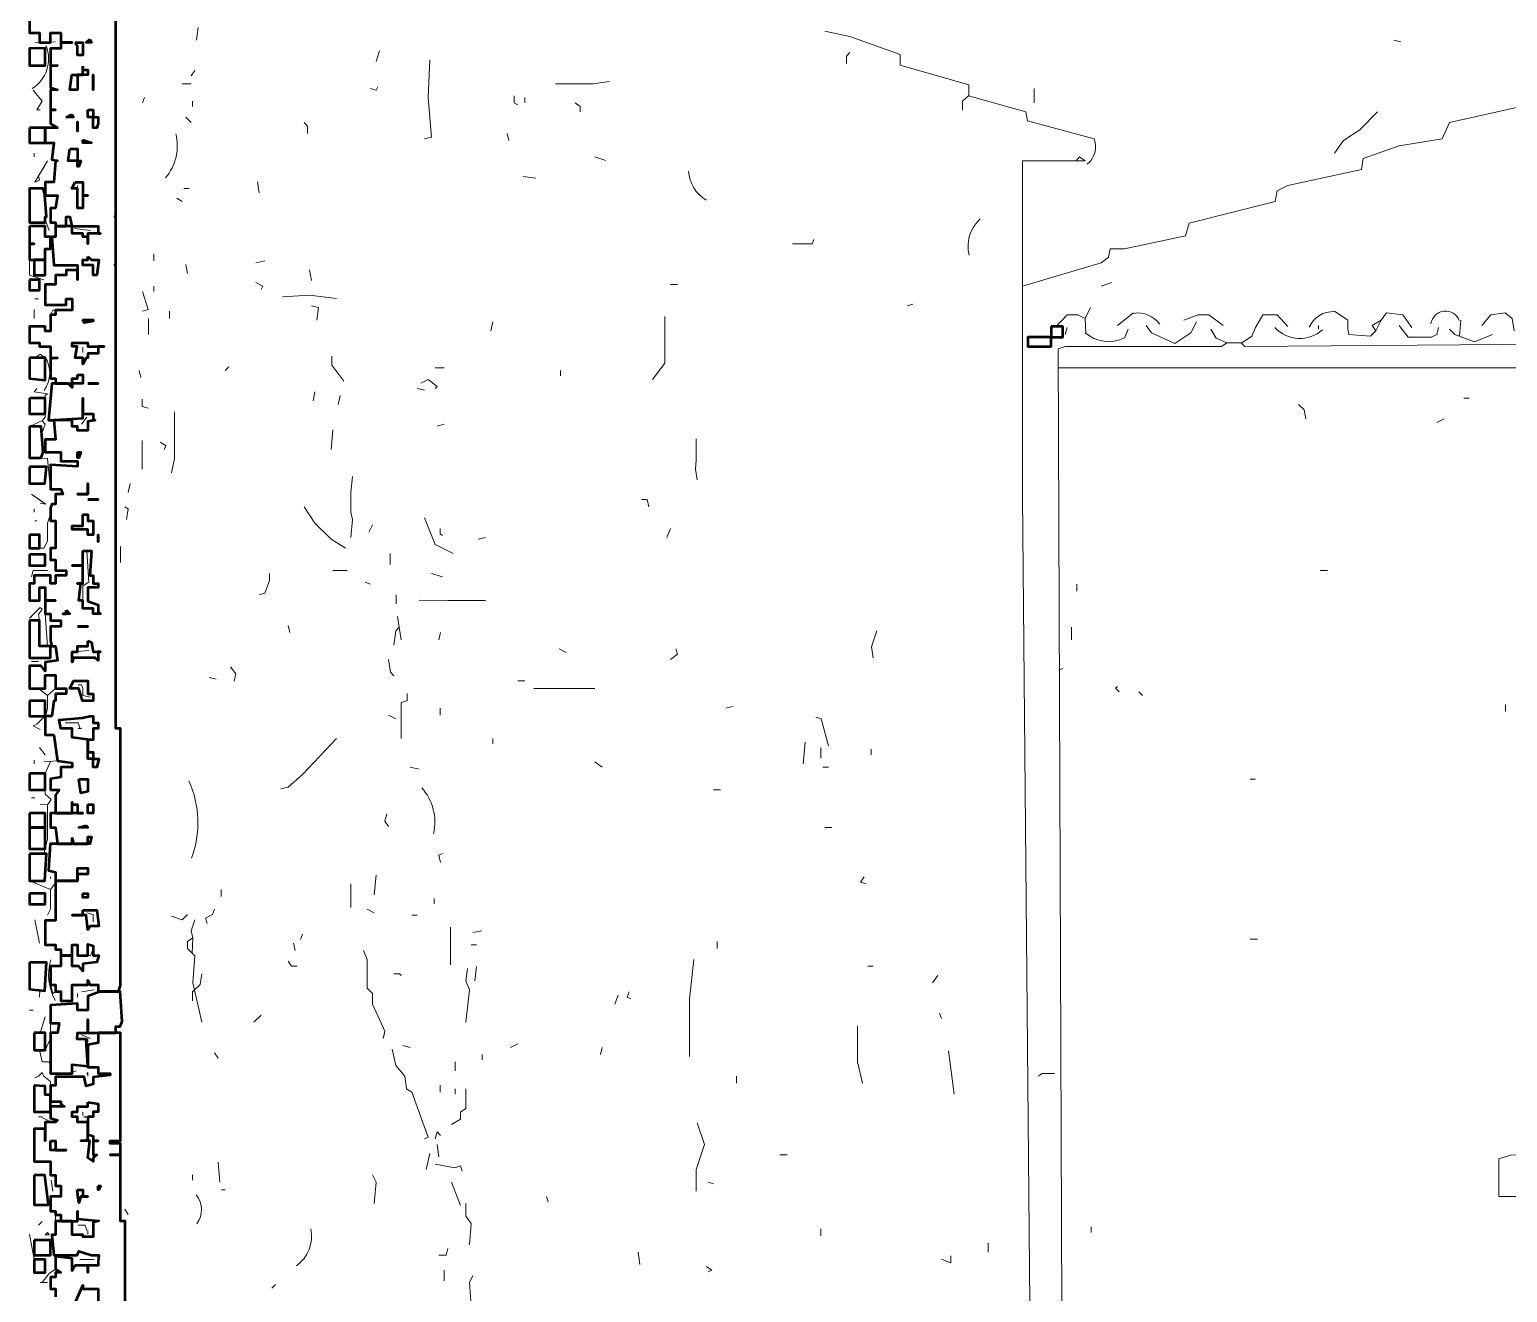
# Model space of a CAD drawing. Header units: metres. Extents: x 0.1 to 48.1, y 1.3 to 34.5.
# Drawn here: x 0.1 to 5.58, y 24.13 to 28.81 of the extents above; entities that cross this region are included whole.
import ezdxf

# ---------------------------------------------------------------- set-up
doc = ezdxf.new("R2010")
doc.units = ezdxf.units.M
for name, color, linetype, lineweight in [('P2D_GRAMMES', 7, 'Continuous', 18), ('P2D_MIKRA', 8, 'Continuous', 13), ('P2D_TOIXOI', 7, 'Continuous', 50), ('P2D_TOXA', 7, 'Continuous', 18)]:
    doc.layers.add(name, color=color, linetype=linetype, lineweight=lineweight)

msp = doc.modelspace()

# ---------------------------------------------------------------- linework, layer by layer
at = {"layer": 'P2D_GRAMMES'}
for p, q in [((0.199254, 28.761178), (0.12301, 28.759308)), ((0.120221, 28.348927), (0.120221, 28.335628)), ((0.157846, 28.300238), (0.141569, 28.272678)), ((0.190923, 27.964204), (0.192827, 27.934121)), ((0.12301, 27.810165), (0.136309, 27.810165)), ((0.120221, 27.770445), (0.120221, 27.737199)), ((4.19233, 27.757147), (4.132487, 27.710602)), ((4.012801, 27.737199), (4.016308, 27.684005)), ((4.878109, 27.710602), (4.878109, 27.697304)), ((5.109921, 27.73055), (5.089974, 27.690654)), ((5.404211, 27.73055), (5.399544, 27.671172)), ((4.159084, 27.664058), (4.172382, 27.697304)), ((6.453247, 27.554098), (3.911967, 27.554116)), ((0.103186, 27.336584), (0.150455, 27.359222)), ((0.519921, 27.285052), (0.519921, 27.178665)), ((0.120221, 27.032382), (0.120221, 27.019084)), ((0.126356, 26.650022), (0.116402, 26.640037)), ((0.16057, 26.643712), (0.169555, 26.523939)), ((1.466152, 26.633429), (1.47945, 26.54699)), ((3.930099, 26.440602), (3.91565, 26.433961)), ((0.136309, 26.366874), (0.169555, 26.340864)), ((0.199254, 26.366874), (0.169555, 26.340864)), ((1.971492, 26.366874), (2.197565, 26.366874)), ((0.140036, 26.148037), (0.16057, 26.12144)), ((0.120221, 26.101492), (0.120221, 26.088194)), ((0.156257, 26.094843), (0.206126, 26.098168)), ((0.180055, 26.09643), (0.16057, 26.051623)), ((0.142958, 25.937478), (0.169555, 25.935262)), ((0.103186, 25.654403), (0.181048, 25.622749)), ((0.12301, 25.509712), (0.140036, 25.423272)), ((0.708141, 25.44322), (0.704817, 25.386702)), ((0.141464, 25.249204), (0.140036, 25.223796)), ((0.181048, 25.27034), (0.189503, 25.237094)), ((1.419607, 25.097461), (1.416087, 25.08338)), ((0.140036, 25.027915), (0.149607, 24.984635)), ((0.199254, 24.417246), (0.199254, 24.393702)), ((0.149607, 24.392644), (0.136309, 24.379346)), ((0.103186, 24.346099), (0.120221, 24.251953))]:
    msp.add_line(p, q, dxfattribs=at)
for points in [[(3.048665, 28.801073), (3.141754, 28.781126), (3.328464, 28.714634), (3.328464, 28.674738), (3.582167, 28.601597), (3.582052, 28.561294)], [(1.585838, 28.694686), (1.579188, 28.555052), (1.592487, 28.40877), (1.56589, 28.40212)], [(3.78157, 27.856885), (4.072644, 27.943325), (4.099241, 27.963272), (4.10589, 27.995038), (4.159084, 27.995038), (4.385157, 28.043063), (4.398455, 28.089607), (4.717618, 28.169398), (4.724267, 28.209293), (4.764162, 28.229241), (5.03678, 28.289084), (5.043429, 28.328979), (5.176414, 28.375524), (5.335995, 28.40212), (5.362592, 28.461963), (5.688403, 28.535105), (5.695052, 28.561702), (5.761545, 28.588298), (6.007565, 28.641492), (6.014215, 28.681387)], [(0.116361, 28.581649), (0.149607, 28.541754), (0.12966, 28.509933), (0.142958, 28.509933), (0.136309, 28.509933)], [(2.250759, 28.614895), (2.190916, 28.605752), (2.051283, 28.605752)], [(3.580602, 28.561702), (3.559363, 28.541754), (3.559363, 28.508508)], [(3.580602, 28.561702), (3.793377, 28.501859), (3.800026, 28.468613), (4.046047, 28.40212)], [(5.096623, 28.501859), (5.030131, 28.435366), (4.970288, 28.395471), (4.937042, 28.348927)], [(0.169555, 28.320063), (0.12301, 28.241255), (0.140036, 28.249188), (0.13671, 28.264451)], [(3.979555, 28.320063), (3.992853, 28.335628), (4.012801, 28.320063), (3.78157, 28.320063), (3.78157, 27.078927), (3.812969, 23.541545), (3.824704, 20.692432), (3.806675, 20.589293), (3.813325, 20.556047), (3.793377, 20.502853)], [(0.103186, 27.953757), (0.103186, 27.89678), (0.156257, 27.879968)], [(0.521963, 27.836937), (0.541911, 27.770445), (0.521963, 27.763796), (0.521963, 27.763796)], [(1.040602, 27.81699), (1.14034, 27.823639), (1.240079, 27.81034)], [(0.242696, 27.767373), (0.189503, 27.767373), (0.181048, 27.74978)], [(4.032749, 27.777094), (4.012801, 27.737199), (3.986204, 27.74978), (3.946309, 27.74978), (3.906414, 27.707499)], [(6.180445, 27.717251), (6.240288, 27.777094), (6.286832, 27.763796), (6.30678, 27.677356), (6.366623, 27.664058), (6.359974, 27.646479), (4.604581, 27.633305), (4.591283, 27.646479), (4.538089, 27.646479), (4.518141, 27.633305), (3.93966, 27.633305), (3.913063, 27.624162), (3.930099, 23.102696), (3.951229, 22.863325), (3.951229, 20.728927)], [(5.089974, 27.690654), (5.070026, 27.670707), (4.990236, 27.677356), (4.986172, 27.697304), (4.986172, 27.73055), (4.937042, 27.763796)], [(5.109921, 27.73055), (5.129869, 27.757147), (5.189712, 27.750497), (5.222958, 27.703953)], [(5.482277, 27.710602), (5.515524, 27.750497), (5.568717, 27.757147), (5.595314, 27.737199), (5.601963, 27.690654)], [(0.543753, 27.737199), (0.543753, 27.677356), (0.543753, 27.677356)], [(2.456552, 27.743848), (2.456552, 27.570969), (2.41034, 27.511126)], [(4.425052, 27.723901), (4.405105, 27.684005), (4.345262, 27.64411), (4.258822, 27.684005), (4.238874, 27.710602)], [(4.378508, 27.73055), (4.431702, 27.74978), (4.471597, 27.74978), (4.524791, 27.710602)], [(4.592467, 27.645306), (4.631178, 27.670707), (4.644476, 27.703953), (4.671073, 27.74978), (4.724267, 27.74978), (4.764162, 27.707499), (4.764162, 27.707499)], [(5.109921, 27.73055), (5.076675, 27.710602), (5.089974, 27.690654)], [(5.176414, 27.710602), (5.20966, 27.667249), (5.296099, 27.667249), (5.316047, 27.677356), (5.322696, 27.703953)], [(4.478246, 27.697304), (4.498194, 27.664058), (4.538089, 27.646479)], [(5.362592, 27.697304), (5.382539, 27.677356), (5.455681, 27.650759), (5.522173, 27.677356), (5.522173, 27.677356)], [(0.12301, 27.590701), (0.142958, 27.604215), (0.16057, 27.590701)], [(0.12966, 27.47788), (0.120221, 27.464581), (0.169555, 27.457932), (0.16057, 27.451283), (0.16057, 27.371492), (0.149607, 27.358194), (0.16057, 27.344895), (0.148094, 27.310774)], [(0.639623, 27.39144), (0.639623, 27.21856), (0.628351, 27.165366)], [(2.571903, 27.291702), (2.571903, 27.211911), (2.569921, 27.178665), (2.576571, 27.13877)], [(0.181048, 27.104934), (0.169555, 27.21856), (0.109712, 27.220521)], [(1.299921, 27.152068), (1.293237, 27.092225), (1.293237, 27.019084), (1.299921, 26.992487), (1.293272, 26.925995)], [(0.150039, 27.058032), (0.109712, 27.086126), (0.162906, 27.049068), (0.142958, 27.05233)], [(0.181048, 27.012435), (0.169555, 26.979188), (0.169555, 26.912696), (0.156257, 26.885781), (0.109712, 26.885781)], [(1.120393, 27.039031), (1.160288, 26.979188), (1.220131, 26.919346), (1.273325, 26.886099)], [(1.56589, 26.999136), (1.605785, 26.899398), (1.672277, 26.866152)], [(0.12966, 26.987954), (0.12301, 26.987954), (0.12966, 26.987954)], [(0.315838, 26.876126), (0.322487, 26.759764), (0.300982, 26.746466), (0.300982, 26.692396)], [(0.109835, 26.63345), (0.103186, 26.62678), (0.142958, 26.666675), (0.149607, 26.660026), (0.136309, 26.640079), (0.140036, 26.618079)], [(1.545942, 26.693272), (1.65233, 26.692396), (1.791963, 26.692396)], [(1.472301, 26.593457), (1.459503, 26.580236), (1.452853, 26.527042)], [(3.241492, 26.580236), (3.221545, 26.520393), (3.228194, 26.480497)], [(0.169555, 26.340864), (0.169555, 26.294319), (0.162906, 26.267723), (0.12966, 26.234476), (0.116361, 26.227827), (0.142958, 26.214529), (0.142958, 26.214529)], [(1.501891, 26.347513), (1.501891, 26.320916), (1.479513, 26.314267), (1.479513, 26.181283), (1.479513, 26.181283)], [(1.240079, 26.181283), (1.113743, 26.048298), (1.06055, 26.001754), (1.033953, 25.995105)], [(0.16057, 26.035), (0.16057, 25.975157), (0.182853, 25.955209), (0.169555, 25.935262), (0.169555, 25.808927), (0.156257, 25.753866), (0.109712, 25.753866)], [(0.12301, 25.961859), (0.109712, 25.961859), (0.12301, 25.961859)], [(1.386361, 25.675942), (1.379712, 25.602801), (1.379712, 25.602801)], [(0.196152, 25.642696), (0.181048, 25.622749), (0.181048, 25.549607), (0.169555, 25.526967)], [(0.181048, 25.662644), (0.181048, 25.669293), (0.181048, 25.662644)], [(0.714791, 25.509712), (0.701492, 25.469817), (0.708141, 25.44322), (0.688194, 25.429921), (0.688194, 25.403325), (0.714791, 25.376728), (0.708141, 25.27699), (0.741387, 25.130707)], [(1.339817, 25.396675), (1.353115, 25.363429), (1.353115, 25.257042), (1.373296, 25.237094), (1.373296, 25.197199), (1.419607, 25.097461), (1.412958, 25.070864), (1.412958, 25.070864)], [(2.563272, 25.363429), (2.547147, 25.217147), (2.547147, 25.004372)], [(1.725471, 25.330183), (1.718822, 25.283639), (1.73212, 25.250393), (1.718822, 25.130707)], [(0.189503, 25.237094), (0.199254, 25.243743), (0.189503, 25.237094)], [(0.116361, 25.175921), (0.103063, 25.175921), (0.116361, 25.175921)], [(0.156899, 25.138461), (0.16057, 25.150654), (0.142958, 25.092154)], [(0.181048, 25.127382), (0.181048, 25.070864), (0.16057, 25.027915)], [(3.170346, 25.117408), (3.170346, 24.984424), (3.188298, 24.904634)], [(1.446204, 25.030969), (1.459503, 24.971126), (1.492749, 24.93123), (1.499398, 24.884686), (1.519346, 24.871387), (1.579188, 24.705157), (1.56589, 24.698508)], [(0.156257, 24.984635), (0.149607, 24.984635), (0.176204, 24.984635), (0.181048, 24.964476)], [(9.444756, 24.964436), (9.46448, 24.957827), (9.46448, 24.656582), (8.155262, 24.656582), (7.483691, 24.647897), (6.30678, 24.639212), (5.588665, 24.638665), (5.545031, 24.625366), (5.545031, 24.485683), (9.411963, 24.485683), (9.525339, 24.505681), (9.525339, 24.651963), (9.46448, 24.656582)], [(0.13099, 24.928571), (0.12301, 24.924581), (0.136309, 24.93123), (0.149607, 24.944529), (0.156257, 24.93123), (0.181048, 24.911283), (0.181048, 24.878037)], [(1.718895, 24.884686), (1.718895, 24.811545), (1.698873, 24.798246), (1.698873, 24.771649), (1.665628, 24.751702)], [(2.576571, 24.758351), (2.603168, 24.67856), (2.571903, 24.585471), (2.571903, 24.505681)], [(1.718895, 24.459136), (1.718895, 24.412592), (1.73877, 24.385995), (1.73212, 24.306204)], [(0.199254, 24.21644), (0.176204, 24.199817), (0.149607, 24.166571), (0.142958, 24.166525), (0.169555, 24.166525), (0.169555, 24.166525)]]:
    msp.add_lwpolyline(points, dxfattribs=at)
msp.add_lwpolyline([(0.169555, 24.352749), (0.16057, 24.343281), (0.176204, 24.343281)], close=True, dxfattribs=at)
at = {"layer": 'P2D_MIKRA'}
for p, q in [((0.728089, 28.814372), (0.72144, 28.767827)), ((5.156466, 28.767827), (5.183063, 28.761178)), ((1.39966, 28.727932), (1.386361, 28.688037)), ((0.714791, 28.654791), (0.701492, 28.634843)), ((0.668246, 28.605752), (0.701492, 28.605752)), ((3.824704, 28.588298), (3.824704, 28.535105)), ((0.528613, 28.555052), (0.521963, 28.535105)), ((0.706026, 28.541754), (0.706026, 28.521806)), ((1.938246, 28.555052), (1.938246, 28.535105)), ((0.681545, 28.481911), (0.701492, 28.461963)), ((1.871754, 28.422068), (1.878403, 28.395471)), ((2.197565, 28.335628), (2.237461, 28.32233)), ((1.931597, 28.262487), (1.978141, 28.255838)), ((0.280563, 28.229241), (0.280563, 28.202644)), ((0.674895, 28.217813), (0.694843, 28.217813)), ((0.947513, 28.242539), (0.954162, 28.202644)), ((0.648298, 28.182696), (0.668246, 28.169398)), ((0.162906, 28.096257), (0.176204, 28.06301)), ((0.269293, 28.06966), (0.329136, 28.06301)), ((0.56305, 27.976571), (0.56305, 27.949974)), ((0.681545, 27.936675), (0.688194, 27.903429)), ((0.97411, 27.949974), (0.940864, 27.943325)), ((1.14034, 27.916728), (1.14699, 27.876832)), ((4.112539, 27.870183), (4.072644, 27.856885)), ((0.56305, 27.856885), (0.56305, 27.836937)), ((2.476832, 27.862767), (2.503429, 27.862767)), ((0.621303, 27.763796), (0.621303, 27.737199)), ((3.374476, 27.790393), (3.354529, 27.783743)), ((1.81856, 27.723901), (1.811911, 27.690654)), ((3.946309, 27.703953), (3.93966, 27.677356)), ((0.300982, 27.630812), (0.300982, 27.610864)), ((0.508665, 27.544372), (0.515314, 27.517775)), ((0.841126, 27.55767), (0.827827, 27.544372)), ((1.605785, 27.554098), (1.639031, 27.554098)), ((2.069496, 27.544372), (2.069496, 27.524424)), ((1.160288, 27.464581), (1.153639, 27.431335)), ((1.253377, 27.451283), (1.246728, 27.418037)), ((1.539293, 27.47788), (1.56589, 27.47123)), ((5.415785, 27.44214), (5.435733, 27.44214)), ((0.315838, 27.371492), (0.29589, 27.344895)), ((1.22678, 27.324948), (1.220131, 27.251806)), ((1.639031, 27.344895), (1.612435, 27.338246)), ((5.342644, 27.364843), (5.316047, 27.351545)), ((0.475419, 27.125471), (0.46877, 27.092225)), ((1.373063, 26.972539), (1.359764, 26.945942)), ((2.476832, 26.959241), (2.463534, 26.925995)), ((0.439829, 26.892749), (0.439829, 26.832906)), ((1.791963, 26.925995), (1.765366, 26.919346)), ((1.438225, 26.866152), (1.438225, 26.826257)), ((1.22678, 26.803538), (1.279974, 26.803538)), ((1.592487, 26.79301), (1.632382, 26.779712)), ((4.883848, 26.803538), (4.910445, 26.803538)), ((1.346466, 26.759764), (1.366414, 26.753115)), ((3.982048, 26.753115), (3.982048, 26.726518)), ((1.461461, 26.71322), (1.461461, 26.679974)), ((1.06055, 26.600183), (1.067199, 26.573586)), ((1.625733, 26.573586), (1.619084, 26.54699)), ((3.962037, 26.593534), (3.962037, 26.54699)), ((0.322487, 26.507094), (0.269293, 26.502345)), ((2.064581, 26.513743), (2.091178, 26.500445)), ((0.109712, 26.467199), (0.136309, 26.467199)), ((0.767984, 26.407356), (0.794581, 26.400707)), ((1.911649, 26.394889), (1.938246, 26.394889)), ((4.212277, 26.354162), (4.225576, 26.340864)), ((1.623891, 26.294319), (1.623891, 26.267723)), ((2.709555, 26.300969), (2.682958, 26.294319)), ((5.570062, 26.307618), (5.570062, 26.281021)), ((1.432906, 26.267723), (1.459503, 26.254424)), ((1.819459, 26.181283), (1.819459, 26.161335)), ((2.975524, 26.167984), (2.968874, 26.088194)), ((3.0336, 26.148037), (3.0336, 26.108141)), ((3.220311, 26.141387), (3.220311, 26.12144)), ((1.512696, 26.074895), (1.545942, 26.068246)), ((2.197565, 26.094843), (2.224162, 26.074895)), ((3.042016, 26.075117), (3.061963, 26.075117)), ((4.624529, 26.030567), (4.644476, 26.030567)), ((2.636414, 25.991661), (2.66301, 25.991661)), ((3.048665, 25.852147), (3.075262, 25.852147)), ((0.812505, 25.622749), (0.812505, 25.596152)), ((1.293237, 25.642696), (1.293237, 25.556257)), ((1.601321, 25.589503), (1.601321, 25.569555)), ((1.353115, 25.549607), (1.379712, 25.536309)), ((1.519346, 25.526967), (1.539293, 25.526967)), ((1.113743, 25.456518), (1.107094, 25.436571)), ((1.662653, 25.483115), (1.662653, 25.343482)), ((1.778665, 25.469817), (1.745419, 25.463168)), ((1.080497, 25.423272), (1.087147, 25.396675)), ((1.73877, 25.416935), (1.758717, 25.416935)), ((2.649645, 25.429921), (2.649645, 25.403325)), ((4.624529, 25.437853), (4.651126, 25.437853)), ((1.758717, 25.336832), (1.752068, 25.283639)), ((3.208246, 25.338051), (3.228194, 25.338051)), ((3.467565, 25.303586), (3.447618, 25.27699)), ((0.280563, 25.237094), (0.280563, 25.223796)), ((0.342435, 25.250393), (0.29589, 25.243743)), ((2.284005, 25.230445), (2.270707, 25.197199)), ((0.960812, 25.157304), (0.934215, 25.130707)), ((3.474215, 25.163953), (3.480864, 25.144005)), ((0.29589, 25.084162), (0.329136, 25.070864)), ((1.486099, 25.044267), (1.512696, 25.037618)), ((1.911649, 25.050916), (1.885052, 25.037618)), ((2.224162, 25.037618), (2.217513, 25.011021)), ((3.507461, 25.024319), (3.527408, 24.864738)), ((0.787932, 25.01767), (0.80123, 24.997723)), ((1.679418, 24.984424), (1.679418, 24.951178)), ((1.779577, 25.011021), (1.779577, 24.991073)), ((0.275942, 24.951178), (0.242696, 24.93788)), ((2.72127, 24.93123), (2.72127, 24.904634)), ((1.623891, 24.897984), (1.623891, 24.871387)), ((1.679418, 24.884686), (1.679418, 24.864738)), ((0.149607, 24.778298), (0.189503, 24.758351)), ((0.300982, 24.798246), (0.300982, 24.784948)), ((1.585838, 24.645314), (1.572539, 24.585471)), ((1.612435, 24.67856), (1.619084, 24.632016)), ((2.882435, 24.639212), (2.909031, 24.639212)), ((0.80123, 24.612068), (0.80788, 24.538927)), ((0.182853, 24.545576), (0.189503, 24.505681)), ((0.706026, 24.565524), (0.706026, 24.545576)), ((1.665628, 24.538927), (1.698874, 24.452487)), ((2.616466, 24.538927), (2.636414, 24.532277)), ((2.018037, 24.485733), (2.024686, 24.465785)), ((0.455471, 24.439188), (0.46877, 24.419241)), ((3.0336, 24.366047), (3.0336, 24.33945)), ((4.035193, 24.372696), (4.035193, 24.352749)), ((3.653441, 24.312853), (3.653441, 24.279607)), ((0.289241, 24.251953), (0.342435, 24.251953)), ((2.357147, 24.279607), (2.363796, 24.233063)), ((1.639364, 24.213115), (1.639364, 24.17322)), ((1.014005, 24.159921), (1.000707, 24.146623))]:
    msp.add_line(p, q, dxfattribs=at)
for points in [[(3.141754, 28.721283), (3.129768, 28.707984), (3.129768, 28.681387)], [(1.39301, 28.594948), (1.386361, 28.581649), (1.366414, 28.588298)], [(1.897622, 28.561702), (1.897622, 28.535105), (1.911649, 28.528455)], [(2.124424, 28.535105), (2.142558, 28.521806), (2.142558, 28.501859)], [(1.120393, 28.461963), (1.13203, 28.448665), (1.13203, 28.422068)], [(3.00877, 28.029764), (3.00212, 28.0133), (2.928979, 28.0133)], [(0.940864, 27.870183), (0.967461, 27.856885), (0.960812, 27.843586)], [(1.14699, 27.783743), (1.173586, 27.777094), (1.166937, 27.73055)], [(1.223206, 27.597565), (1.223206, 27.564319), (1.266675, 27.504476)], [(1.552592, 27.497827), (1.579188, 27.511126), (1.612435, 27.484529), (1.605785, 27.47788)], [(0.519921, 27.437984), (0.519921, 27.411387), (0.541911, 27.404738)], [(4.804058, 27.418037), (4.824005, 27.398089), (4.830654, 27.364843)], [(0.588455, 27.278403), (0.608403, 27.265105), (0.601754, 27.251806)], [(2.370445, 27.066956), (2.390393, 27.066956), (2.397042, 27.039031)], [(0.455471, 27.039031), (0.46877, 27.032382), (0.46212, 26.992487)], [(1.623891, 26.959241), (1.623891, 26.939293), (1.632382, 26.932644)], [(0.109712, 26.779712), (0.116361, 26.803538), (0.169555, 26.803538)], [(0.992071, 26.79301), (0.992071, 26.766414), (0.97411, 26.719869), (0.954162, 26.71322)], [(2.49678, 26.513743), (2.503429, 26.493796), (2.476832, 26.473848)], [(0.847775, 26.447251), (0.867723, 26.420654), (0.861073, 26.394058)], [(1.432906, 26.473848), (1.439555, 26.427304), (1.452853, 26.414005)], [(0.282592, 26.380759), (0.29589, 26.380759), (0.300982, 26.367461), (0.300982, 26.340864), (0.329136, 26.334215)], [(4.132487, 26.37411), (4.125838, 26.367461), (4.139136, 26.354162)], [(0.236047, 26.239261), (0.282592, 26.239261), (0.289241, 26.221178), (0.282592, 26.219014), (0.29589, 26.219014)], [(3.015419, 26.261073), (3.035366, 26.254424), (3.061963, 26.154686)], [(1.426257, 25.902016), (1.419607, 25.875419), (1.432906, 25.855471)], [(1.632382, 25.755733), (1.619084, 25.749084), (1.625733, 25.722487)], [(3.194948, 25.669293), (3.181649, 25.649346), (3.201597, 25.642696)], [(0.315838, 25.536309), (0.339173, 25.52966), (0.339173, 25.503063)], [(0.688194, 25.52966), (0.668246, 25.509712), (0.628351, 25.52301)], [(0.787932, 25.549607), (0.781283, 25.52966), (0.754686, 25.516361), (0.761335, 25.496414)], [(0.335785, 25.396675), (0.329136, 25.378102), (0.289241, 25.378102)], [(1.06055, 25.35678), (1.073848, 25.338051), (1.093796, 25.338051)], [(0.741387, 25.310236), (0.734738, 25.27034), (0.706026, 25.243743), (0.706026, 25.210497)], [(1.452853, 25.309769), (1.472801, 25.309769), (1.47945, 25.303586)], [(2.323901, 25.243743), (2.317251, 25.223796), (2.33055, 25.217147)], [(0.31925, 25.070864), (0.31925, 25.057565), (0.31925, 25.070864)], [(0.315838, 24.93788), (0.31925, 24.944529), (0.31925, 24.93123)], [(3.899764, 24.94126), (3.85322, 24.94126), (3.839921, 24.93123)], [(0.149607, 24.780197), (0.136309, 24.780197), (0.149607, 24.780197)], [(0.309188, 24.778298), (0.315838, 24.780197), (0.302539, 24.780197)], [(1.625733, 24.711806), (1.612435, 24.725105), (1.605785, 24.698508)], [(1.605785, 24.605419), (1.678927, 24.59212), (1.698874, 24.59877), (1.705524, 24.578822)], [(1.373063, 24.565524), (1.386361, 24.538927), (1.379712, 24.459136)], [(0.827827, 24.509836), (0.814529, 24.509836), (0.827827, 24.509836)], [(0.282592, 24.379346), (0.309188, 24.379346), (0.315838, 24.359398)], [(0.31925, 24.359398), (0.31925, 24.346099), (0.31925, 24.359398)], [(1.65233, 24.292906), (1.645681, 24.267639), (1.619084, 24.267639)], [(3.516226, 24.266309), (3.516226, 24.239712), (3.480864, 24.25301)], [(2.609817, 24.226414), (2.629764, 24.213115), (2.616466, 24.206466)], [(1.745419, 24.193168), (1.73212, 24.166571), (1.73877, 24.080131)]]:
    msp.add_lwpolyline(points, dxfattribs=at)
at = {"layer": 'P2D_TOIXOI'}
for points in [[(0.103186, 28.86294), (0.103186, 28.794726), (0.140036, 28.794726), (0.140036, 28.759308), (0.181048, 28.759308), (0.181048, 28.794726), (0.219128, 28.794726), (0.219128, 28.759308), (0.261368, 28.759308), (0.261368, 28.759308), (0.219128, 28.759308), (0.219128, 28.736697), (0.181048, 28.736697), (0.181048, 28.673076), (0.206126, 28.673076), (0.181048, 28.671414), (0.181048, 28.591623), (0.206126, 28.583201), (0.181048, 28.583201), (0.181048, 28.509933), (0.199254, 28.509933), (0.199254, 28.509933), (0.181048, 28.509933), (0.181048, 28.458639), (0.206126, 28.442391), (0.16057, 28.442391), (0.16057, 28.387247), (0.192827, 28.387247), (0.186178, 28.325654), (0.206126, 28.320063), (0.199476, 28.320063), (0.192827, 28.241255), (0.16057, 28.241255), (0.16057, 28.19267), (0.152932, 28.217813), (0.103186, 28.217813), (0.103186, 28.092582), (0.16057, 28.092582), (0.16057, 28.113778), (0.16623, 28.113778), (0.159581, 28.191839), (0.206126, 28.191839), (0.199476, 28.145202), (0.181048, 28.145202), (0.181048, 28.092582), (0.199254, 28.092582), (0.199254, 28.078234), (0.238792, 28.078234), (0.238792, 28.113778), (0.25267, 28.113778), (0.259319, 28.078234), (0.357279, 28.078234), (0.357279, 28.051555), (0.365707, 28.051555), (0.352408, 28.051555), (0.31925, 28.051555), (0.31925, 28.0133), (0.31925, 28.0133), (0.31925, 28.039169), (0.300982, 28.039169), (0.300982, 28.051555), (0.261368, 28.051555), (0.261368, 28.078234), (0.199254, 28.078234), (0.199254, 28.039169), (0.186178, 28.039169), (0.192827, 27.934121), (0.219128, 27.934121), (0.219128, 27.934121), (0.280563, 27.934121), (0.280563, 27.879968), (0.280563, 27.879968), (0.280563, 27.916251), (0.238792, 27.916251), (0.238792, 27.897048), (0.199254, 27.897048), (0.199254, 27.862767), (0.16057, 27.862767), (0.16057, 27.787556), (0.232723, 27.787556), (0.238792, 27.787068), (0.238792, 27.810165), (0.261368, 27.810165), (0.261368, 27.767373), (0.199254, 27.767373), (0.199254, 27.74978), (0.181048, 27.74978), (0.181048, 27.689846), (0.16057, 27.689846), (0.16057, 27.707499), (0.103186, 27.707499), (0.103186, 27.646479), (0.140036, 27.646479), (0.140036, 27.633305), (0.181048, 27.633305), (0.181048, 27.590701), (0.206126, 27.590701), (0.181048, 27.587592), (0.181048, 27.51445), (0.199254, 27.51445), (0.199254, 27.496037), (0.261368, 27.496037), (0.261368, 27.481204), (0.246021, 27.496037), (0.186178, 27.496037), (0.17288, 27.359921), (0.199254, 27.359921), (0.199254, 27.361518), (0.300982, 27.368168), (0.300982, 27.44214), (0.300982, 27.44214), (0.300982, 27.384023), (0.339173, 27.384023), (0.339173, 27.359921), (0.345759, 27.359921), (0.31925, 27.354869), (0.31925, 27.321623), (0.280563, 27.321623), (0.280563, 27.336584), (0.261368, 27.336584), (0.261368, 27.359921), (0.192827, 27.359921), (0.199476, 27.288377), (0.16057, 27.288377), (0.16057, 27.241832), (0.219128, 27.241832), (0.219128, 27.208586), (0.280563, 27.208586), (0.280563, 27.188639), (0.181048, 27.195288), (0.181048, 27.104934), (0.219424, 27.104934), (0.226073, 27.086126), (0.199254, 27.086126), (0.199254, 27.049068), (0.186178, 27.049068), (0.181048, 27.035707), (0.181048, 26.987954), (0.199254, 26.987954), (0.199254, 26.936215), (0.199254, 26.936215), (0.199254, 26.885781), (0.181048, 26.885781), (0.181048, 26.84288), (0.199254, 26.84288), (0.199254, 26.803538), (0.219424, 26.803538), (0.238792, 26.802984), (0.238792, 26.785253), (0.199254, 26.785253), (0.199254, 26.755928), (0.181048, 26.755928), (0.181048, 26.785253), (0.120221, 26.785253), (0.120221, 26.755928), (0.103186, 26.755928), (0.103186, 26.692396), (0.140036, 26.692396), (0.140036, 26.740925), (0.16057, 26.740925), (0.16057, 26.692396), (0.199254, 26.692396), (0.199254, 26.692396), (0.16057, 26.692396), (0.16057, 26.643712), (0.181048, 26.643712), (0.181048, 26.618079), (0.219128, 26.618079), (0.219128, 26.596583), (0.181048, 26.596583), (0.181048, 26.543665), (0.186178, 26.523939), (0.199476, 26.523939), (0.206126, 26.470524), (0.16057, 26.463874), (0.16057, 26.430628), (0.146283, 26.450576), (0.103186, 26.450576), (0.103186, 26.366874), (0.16057, 26.366874), (0.16057, 26.415819), (0.199254, 26.415819), (0.199254, 26.394889), (0.199254, 26.394889), (0.199254, 26.366874), (0.238792, 26.366874), (0.238792, 26.34707), (0.199254, 26.34707), (0.199254, 26.320916), (0.192827, 26.320916), (0.186178, 26.264352), (0.16057, 26.264352), (0.16057, 26.194659), (0.192827, 26.194659), (0.206126, 26.098168), (0.261368, 26.091518), (0.261368, 26.075117), (0.219128, 26.075117), (0.219128, 26.038325), (0.181048, 26.031675), (0.181048, 25.991661), (0.212775, 25.991661), (0.199254, 25.971832), (0.199254, 25.904545), (0.261368, 25.904545), (0.261368, 25.945236), (0.259319, 25.937478), (0.280563, 25.937478), (0.280563, 25.904545), (0.300982, 25.904545), (0.300982, 25.904545), (0.181048, 25.904545), (0.181048, 25.852147), (0.199476, 25.852147), (0.206126, 25.790916), (0.261368, 25.790916), (0.261368, 25.812251), (0.265969, 25.790916), (0.31925, 25.790916), (0.31925, 25.81765), (0.332461, 25.81765), (0.325812, 25.790916), (0.179529, 25.790916), (0.17288, 25.692565), (0.199254, 25.685916), (0.199254, 25.654403), (0.280563, 25.654403), (0.280563, 25.701622), (0.31925, 25.701622), (0.31925, 25.679685), (0.280563, 25.679685), (0.280563, 25.654403), (0.199254, 25.654403), (0.199254, 25.608018), (0.199254, 25.608018), (0.199254, 25.567746), (0.199254, 25.567746), (0.199254, 25.508043), (0.16057, 25.508043), (0.16057, 25.486863), (0.16057, 25.486863), (0.16057, 25.437853), (0.16057, 25.437853), (0.16057, 25.416935), (0.199254, 25.416935), (0.199254, 25.4007), (0.219128, 25.4007), (0.219128, 25.378102), (0.261368, 25.378102), (0.261368, 25.416935), (0.280563, 25.416935), (0.280563, 25.378102), (0.31925, 25.378102), (0.31925, 25.419948), (0.339173, 25.413298), (0.339173, 25.378102), (0.359058, 25.378102), (0.352408, 25.353455), (0.300982, 25.346806), (0.300982, 25.320209), (0.285916, 25.338051), (0.261368, 25.338051), (0.261368, 25.378102), (0.219128, 25.378102), (0.219128, 25.338051), (0.181048, 25.338051), (0.181048, 25.268971), (0.199254, 25.268971), (0.199254, 25.244466), (0.219128, 25.244466), (0.219128, 25.210089), (0.261368, 25.210089), (0.261368, 25.268971), (0.280563, 25.268971), (0.280563, 25.268971), (0.31925, 25.268971), (0.31925, 25.286963), (0.325812, 25.268971), (0.357279, 25.268971), (0.357279, 25.244466), (0.432199, 25.244466), (0.439829, 25.267016), (0.439829, 26.219014), (0.422624, 26.219014), (0.422624, 26.239261), (0.422624, 26.239261), (0.422624, 27.74978), (0.422624, 27.74978), (0.422624, 27.810165), (0.422624, 27.810165), (0.422624, 27.934121), (0.418901, 27.934121), (0.422624, 27.94), (0.422624, 28.113778), (0.418901, 28.113778), (0.422624, 28.119529), (0.422624, 28.191839), (0.422624, 28.191839), (0.422624, 28.944031)], [(0.456871, 24.023613), (0.456871, 24.393702), (0.439829, 24.393702), (0.439829, 24.525326), (0.439829, 24.525326), (0.439829, 24.639212), (0.40204, 24.639212), (0.40204, 24.639212), (0.439829, 24.639212), (0.439829, 24.681885), (0.40204, 24.681885), (0.40204, 24.691859), (0.439829, 24.691859), (0.439829, 24.984635), (0.439829, 24.984635), (0.439829, 25.092154), (0.357279, 25.092154), (0.357279, 25.054241), (0.31925, 25.047592), (0.31925, 24.964001), (0.357279, 24.964001), (0.357279, 24.94126), (0.40204, 24.94126), (0.40204, 24.934555), (0.339173, 24.927906), (0.339173, 24.901309), (0.312513, 24.89466), (0.305864, 24.928003), (0.280563, 24.928003), (0.280563, 24.928003), (0.199254, 24.928003), (0.199254, 24.896941), (0.181048, 24.896941), (0.181048, 24.837765), (0.219128, 24.837765), (0.219128, 24.828168), (0.232723, 24.818344), (0.181048, 24.818344), (0.181048, 24.774974), (0.206126, 24.768325), (0.199476, 24.760787), (0.16057, 24.760787), (0.16057, 24.691859), (0.16057, 24.691859), (0.16057, 24.735691), (0.120221, 24.735691), (0.120221, 24.615393), (0.181048, 24.615393), (0.181048, 24.564647), (0.199254, 24.564647), (0.199254, 24.525326), (0.219128, 24.525326), (0.219128, 24.485683), (0.181048, 24.485683), (0.181048, 24.430574), (0.199254, 24.430574), (0.199254, 24.417246), (0.219128, 24.417246), (0.219128, 24.393702), (0.280563, 24.393702), (0.280563, 24.430574), (0.280563, 24.430574), (0.280563, 24.402618), (0.359058, 24.395969), (0.339173, 24.389319), (0.339173, 24.343281), (0.339173, 24.343281), (0.339173, 24.336126), (0.300982, 24.336126), (0.300982, 24.343281), (0.261368, 24.343281), (0.261368, 24.393702), (0.199254, 24.393702), (0.199254, 24.343281), (0.186178, 24.343281), (0.192827, 24.267639), (0.279267, 24.267639), (0.285916, 24.282932), (0.332461, 24.267639), (0.359058, 24.267639), (0.357279, 24.243037), (0.357279, 24.229388), (0.31925, 24.229388), (0.31925, 24.204258), (0.31925, 24.204258), (0.31925, 24.229388), (0.272618, 24.229388), (0.261368, 24.209791), (0.261368, 24.256335), (0.199254, 24.262984), (0.199254, 24.21644), (0.219424, 24.204258), (0.199254, 24.204258), (0.199254, 24.18682), (0.181048, 24.18682), (0.181048, 24.143607), (0.199254, 24.143607), (0.199254, 24.11386)], [(0.265969, 24.076806), (0.300982, 24.156597), (0.300982, 24.143607), (0.357279, 24.143607), (0.357279, 24.096881)]]:
    msp.add_lwpolyline(points, dxfattribs=at)
for points in [[(0.272618, 28.759308), (0.300982, 28.759308), (0.300982, 28.711309), (0.280563, 28.711309), (0.280563, 28.744555)], [(0.325812, 28.771152), (0.332461, 28.759308), (0.312513, 28.759308)], [(0.106387, 28.736697), (0.103186, 28.736697), (0.103186, 28.673076), (0.16057, 28.673076), (0.16057, 28.737906)], [(0.300982, 28.671414), (0.299215, 28.658115), (0.31925, 28.658115), (0.31925, 28.639592), (0.280563, 28.639592), (0.280563, 28.583201), (0.25267, 28.583201), (0.259319, 28.639592), (0.300982, 28.639592)], [(0.339173, 28.639592), (0.339173, 28.639592), (0.339173, 28.583201), (0.339173, 28.583201)], [(0.259319, 28.491885), (0.265969, 28.482422), (0.239372, 28.482422)], [(0.31925, 28.509933), (0.339173, 28.509933), (0.339173, 28.482422), (0.31925, 28.482422)], [(0.339173, 28.482422), (0.357279, 28.482422), (0.357279, 28.458639), (0.352408, 28.442391), (0.339173, 28.442391)], [(0.103186, 28.442391), (0.103186, 28.387247), (0.16057, 28.387247), (0.16057, 28.442391)], [(0.280563, 28.465288), (0.280563, 28.465288), (0.280563, 28.429825), (0.280563, 28.429825)], [(0.25267, 28.36555), (0.280563, 28.36555), (0.280563, 28.320063), (0.246021, 28.320063)], [(0.300982, 28.398796), (0.332461, 28.387247), (0.300982, 28.387247)], [(0.280563, 28.320063), (0.292565, 28.320063), (0.285916, 28.299058), (0.280563, 28.299058)], [(0.272618, 28.241255), (0.300982, 28.241255), (0.300982, 28.191839), (0.31925, 28.191839), (0.31925, 28.191839), (0.300982, 28.191839), (0.300982, 28.145202), (0.280563, 28.145202), (0.280563, 28.217813), (0.259319, 28.217813)], [(0.103186, 28.078234), (0.103186, 28.0133), (0.120221, 28.0133), (0.120221, 28.0133), (0.103186, 28.0133), (0.103186, 27.953757), (0.16057, 27.953757), (0.16057, 27.995038), (0.181048, 27.995038), (0.181048, 28.039169), (0.16057, 28.039169), (0.16057, 28.078234)], [(0.120221, 27.953757), (0.120221, 27.897048), (0.16057, 27.897048), (0.16057, 27.953757)], [(0.31925, 27.966597), (0.332461, 27.953757), (0.359058, 27.953757), (0.352408, 27.897048), (0.339173, 27.897048), (0.339173, 27.934121), (0.300982, 27.934121), (0.300982, 27.953757), (0.31925, 27.953757)], [(0.103186, 27.879968), (0.103186, 27.841642), (0.140036, 27.841642), (0.140036, 27.879968)], [(0.299215, 27.731398), (0.339173, 27.731398), (0.339173, 27.727225), (0.305864, 27.720576)], [(3.887724, 27.707499), (3.887724, 27.667249), (3.801233, 27.667249), (3.801233, 27.633305), (3.887724, 27.633305), (3.887724, 27.667249), (3.930099, 27.667249), (3.930099, 27.707499)], [(0.280563, 27.646479), (0.31925, 27.646479), (0.31925, 27.633305), (0.379005, 27.633305), (0.379005, 27.633305), (0.357279, 27.633305), (0.357279, 27.606935), (0.31925, 27.606935), (0.31925, 27.590701), (0.312513, 27.590701), (0.300982, 27.567644), (0.300982, 27.590701), (0.272618, 27.590701), (0.279267, 27.633305), (0.261368, 27.633305), (0.261368, 27.646479), (0.280563, 27.646479)], [(0.103186, 27.590701), (0.103186, 27.51445), (0.16057, 27.507801), (0.16057, 27.554098), (0.16057, 27.554098), (0.16057, 27.590701)], [(0.280563, 27.527749), (0.300982, 27.527749), (0.300982, 27.496037), (0.261368, 27.496037), (0.261368, 27.51445), (0.280563, 27.51445)], [(0.31925, 27.496037), (0.357279, 27.496037), (0.357279, 27.496037), (0.31925, 27.496037)], [(0.103186, 27.44214), (0.103186, 27.384023), (0.16057, 27.384023), (0.16057, 27.44214)], [(0.103186, 27.336584), (0.103186, 27.220521), (0.146283, 27.220521), (0.152932, 27.241832), (0.146283, 27.336584)], [(0.280563, 27.241832), (0.292565, 27.241832), (0.285916, 27.220521), (0.280563, 27.220521)], [(0.103186, 27.187288), (0.103186, 27.125833), (0.159581, 27.125833), (0.16623, 27.187288)], [(0.31925, 27.125833), (0.31925, 27.125833), (0.31925, 27.086126), (0.280563, 27.086126), (0.280563, 27.086126), (0.31925, 27.086126)], [(0.31925, 27.066956), (0.357279, 27.066956), (0.357279, 27.066956), (0.31925, 27.066956)], [(0.300982, 27.010885), (0.31925, 27.010885), (0.31925, 26.987954), (0.339173, 26.987954), (0.339173, 26.936215), (0.31925, 26.936215), (0.31925, 26.955916), (0.261368, 26.955916), (0.261368, 26.969215), (0.300982, 26.969215)], [(0.103186, 26.936215), (0.103186, 26.885781), (0.140036, 26.885781), (0.140036, 26.936215)], [(0.357279, 26.936215), (0.357279, 26.936215), (0.357279, 26.909372), (0.357279, 26.909372)], [(0.103186, 26.862827), (0.103186, 26.821723), (0.16057, 26.821723), (0.16057, 26.862827)], [(0.300982, 26.876126), (0.332461, 26.876126), (0.325812, 26.785253), (0.339173, 26.785253), (0.339173, 26.755928), (0.357279, 26.755928), (0.357279, 26.740925), (0.31925, 26.740925), (0.31925, 26.689948), (0.357279, 26.676649), (0.357279, 26.650052), (0.365707, 26.643712), (0.339173, 26.643712), (0.339173, 26.663351), (0.300982, 26.663351), (0.300982, 26.692396), (0.285916, 26.692396), (0.292565, 26.75644), (0.279267, 26.755928), (0.300982, 26.755928), (0.300982, 26.821723), (0.261368, 26.821723), (0.261368, 26.821723), (0.300982, 26.821723)], [(0.103186, 26.618079), (0.103186, 26.480364), (0.181048, 26.480364), (0.181048, 26.523939), (0.140036, 26.523939), (0.140036, 26.618079)], [(0.238792, 26.656702), (0.25267, 26.643712), (0.226073, 26.643712), (0.238792, 26.643403)], [(0.280563, 26.596583), (0.31925, 26.596583), (0.31925, 26.596583), (0.280563, 26.596583)], [(0.31925, 26.543665), (0.332461, 26.537016), (0.33911, 26.502345), (0.365707, 26.502345), (0.357279, 26.50377), (0.357279, 26.470524), (0.345759, 26.480364), (0.265969, 26.480364), (0.261368, 26.463874), (0.261368, 26.502345), (0.280563, 26.502345), (0.280563, 26.523939), (0.31925, 26.523939)], [(0.31925, 26.394889), (0.31925, 26.394889), (0.31925, 26.34707), (0.339173, 26.34707), (0.339173, 26.320916), (0.299215, 26.320916), (0.285916, 26.366874), (0.25267, 26.366874), (0.265969, 26.394889), (0.31925, 26.394889)], [(0.103186, 26.320916), (0.103186, 26.264352), (0.16057, 26.264352), (0.16057, 26.320916)], [(0.325812, 26.264352), (0.339173, 26.264352), (0.339173, 26.239261), (0.357279, 26.239261), (0.357279, 26.219014), (0.339173, 26.219014), (0.339173, 26.176188), (0.31925, 26.176188), (0.31925, 26.131309), (0.339173, 26.131309), (0.339173, 26.106595), (0.31925, 26.106595), (0.31925, 26.177958), (0.261368, 26.184607), (0.261368, 26.219014), (0.219424, 26.219014), (0.212775, 26.251099), (0.299215, 26.257749)], [(0.339173, 26.106595), (0.359058, 26.106595), (0.352408, 26.075117), (0.339173, 26.075117)], [(0.103186, 26.051623), (0.103186, 25.991661), (0.16057, 25.991661), (0.16057, 26.051623)], [(0.285916, 26.030567), (0.31925, 26.030567), (0.31925, 25.985131), (0.292565, 25.978482)], [(0.103186, 25.904545), (0.103186, 25.852147), (0.16057, 25.852147), (0.16057, 25.904545)], [(0.31925, 25.937478), (0.339173, 25.937478), (0.339173, 25.904545), (0.31925, 25.904545)], [(0.103186, 25.852147), (0.103186, 25.773286), (0.16057, 25.773286), (0.16057, 25.852147)], [(0.312513, 25.858796), (0.319162, 25.852147), (0.285916, 25.852147)], [(0.103186, 25.753866), (0.103186, 25.654403), (0.159581, 25.654403), (0.16623, 25.753866)], [(0.103186, 25.608018), (0.103186, 25.567746), (0.16057, 25.567746), (0.16057, 25.608018)], [(0.300982, 25.608018), (0.31925, 25.608018), (0.31925, 25.592116), (0.300982, 25.592116)], [(0.300982, 25.545897), (0.352408, 25.545897), (0.359058, 25.486863), (0.325812, 25.486863), (0.319162, 25.473141), (0.312513, 25.526967), (0.261368, 25.526967), (0.261368, 25.526967), (0.300982, 25.526967)], [(0.103186, 25.351915), (0.103186, 25.253717), (0.159581, 25.247068), (0.16623, 25.351915)], [(0.365707, 25.244466), (0.31925, 25.22712), (0.31925, 25.175921), (0.280563, 25.175921), (0.280563, 25.200524), (0.181048, 25.193874), (0.181048, 25.127382), (0.212775, 25.127382), (0.206126, 25.092154), (0.181048, 25.092154), (0.181048, 24.94126), (0.238792, 24.94126), (0.238792, 24.94126), (0.261368, 24.94126), (0.261368, 24.97445), (0.319162, 24.967801), (0.312513, 25.067539), (0.279267, 25.067539), (0.280563, 25.087487), (0.280563, 25.092154), (0.31925, 25.092154), (0.31925, 25.140681), (0.31925, 25.140681), (0.31925, 25.092154), (0.422624, 25.092154), (0.422624, 25.115192), (0.438848, 25.115192), (0.445497, 25.134031), (0.438848, 25.244466)], [(0.120221, 25.092154), (0.120221, 25.027915), (0.16057, 25.027915), (0.16057, 25.092154)], [(0.119686, 24.896941), (0.120221, 24.896941), (0.120221, 24.799575), (0.181048, 24.799575), (0.181048, 24.861896), (0.16057, 24.861896), (0.16057, 24.89466)], [(0.31925, 24.834817), (0.357279, 24.828168), (0.357279, 24.799575), (0.357279, 24.799575), (0.357279, 24.799575), (0.339173, 24.799575), (0.339173, 24.780197), (0.31925, 24.780197), (0.31925, 24.715131), (0.339173, 24.708482), (0.339173, 24.691859), (0.357279, 24.691859), (0.357279, 24.691859), (0.339173, 24.691859), (0.339173, 24.639212), (0.352408, 24.639212), (0.339173, 24.628691), (0.339173, 24.615393), (0.319162, 24.628691), (0.325812, 24.691859), (0.292565, 24.691859), (0.31925, 24.695183), (0.31925, 24.760787), (0.280563, 24.760787), (0.280563, 24.780197), (0.261368, 24.780197), (0.261368, 24.799575), (0.280563, 24.799575), (0.280563, 24.818344), (0.31925, 24.818344)], [(0.181048, 24.691859), (0.199254, 24.691859), (0.199254, 24.656582), (0.238792, 24.656582), (0.238792, 24.656582), (0.181048, 24.656582)], [(0.120221, 24.564647), (0.120221, 24.454789), (0.17288, 24.454789), (0.159581, 24.564647)], [(0.279267, 24.509836), (0.300982, 24.509836), (0.300982, 24.485683), (0.31925, 24.485683), (0.31925, 24.485683), (0.292565, 24.485683), (0.285916, 24.462461)], [(0.357279, 24.525326), (0.365707, 24.525326), (0.359058, 24.509836), (0.357279, 24.509836)], [(0.120221, 24.324224), (0.120221, 24.267639), (0.181048, 24.267639), (0.181048, 24.324224)], [(0.120221, 24.251953), (0.120221, 24.204258), (0.16057, 24.204258), (0.16057, 24.251953)]]:
    msp.add_lwpolyline(points, close=True, dxfattribs=at)
at = {"layer": 'P2D_TOXA'}
for centre, radius, start, end in [((0.043856, 28.697911), 0.129741, 301.949149, 21.679018), ((0.468254, 28.375927), 0.182107, 319.407799, 14.374178), ((3.969969, 28.372755), 0.082168, 307.82927, 21.106181), ((2.680598, 28.291313), 0.13653, 183.700504, 238.447252), ((3.713572, 28.004578), 0.134302, 131.313794, 194.608266), ((4.209158, 27.659627), 0.097568, 34.799909, 99.790428), ((4.930866, 27.66763), 0.094753, 86.325655, 157.318896), ((5.34798, 27.709973), 0.054207, 20.681713, 172.014243), ((4.808213, 27.788484), 0.125508, 223.016718, 312.064358), ((4.100196, 27.78505), 0.133411, 229.142974, 295.95224), ((0.065216, 27.534626), 0.112549, 325.148513, 32.792723), ((0.350985, 25.869471), 0.375838, 339.478901, 24.384162), ((1.416856, 25.872657), 0.187673, 346.493715, 42.197921), ((0.359665, 25.305074), 0.186234, 162.355036, 210.045185), ((0.654321, 24.436911), 0.086011, 322.033172, 39.572753), ((1.012018, 24.338862), 0.135811, 306.02641, 11.38783)]:
    msp.add_arc(centre, radius, start, end, dxfattribs=at)

doc.saveas('drawing.dxf')
